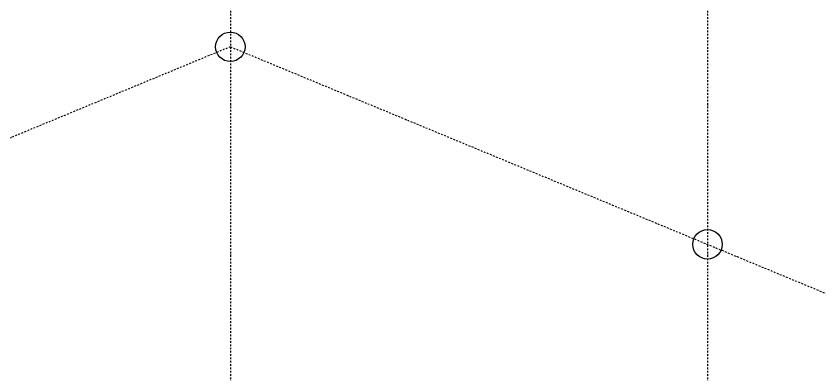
# Model space of a CAD drawing. Header units: millimetres. Extents: x -3035503 to 19821, y 792 to 235380.
# Drawn here: x -2928843 to -2915196, y 196135 to 202228 of the extents above; entities that cross this region are included whole.
import ezdxf

# ---------------------------------------------------------------- set-up
doc = ezdxf.new("R2010")
doc.units = ezdxf.units.MM
doc.linetypes.add('DD4', pattern=[0.8, 0.4, -0.2, 0, -0.2])
doc.layers.add('ARCH_O-06-CO', color=8, linetype='DD4')
doc.layers.add('ARCH_Z-08-CO', color=252, linetype='Continuous')

msp = doc.modelspace()

# ---------------------------------------------------------------- linework, layer by layer
at = {"layer": 'ARCH_O-06-CO', "linetype": 'DD4', "ltscale": 70}
for q in [(-2980451, 178823), (-2885743, 185361)]:
    msp.add_line((-2925205, 201707), q, dxfattribs=at)
for points in [[(-2925205, 213652), (-2925205, 174539)], [(-2917105, 213652), (-2917105, 174539)]]:
    msp.add_lwpolyline(points, dxfattribs=at)
at = {"layer": 'ARCH_Z-08-CO'}
for centre in [(-2925205, 201707), (-2917105, 198352)]:
    msp.add_circle(centre, 250, dxfattribs=at)

doc.saveas('drawing.dxf')
